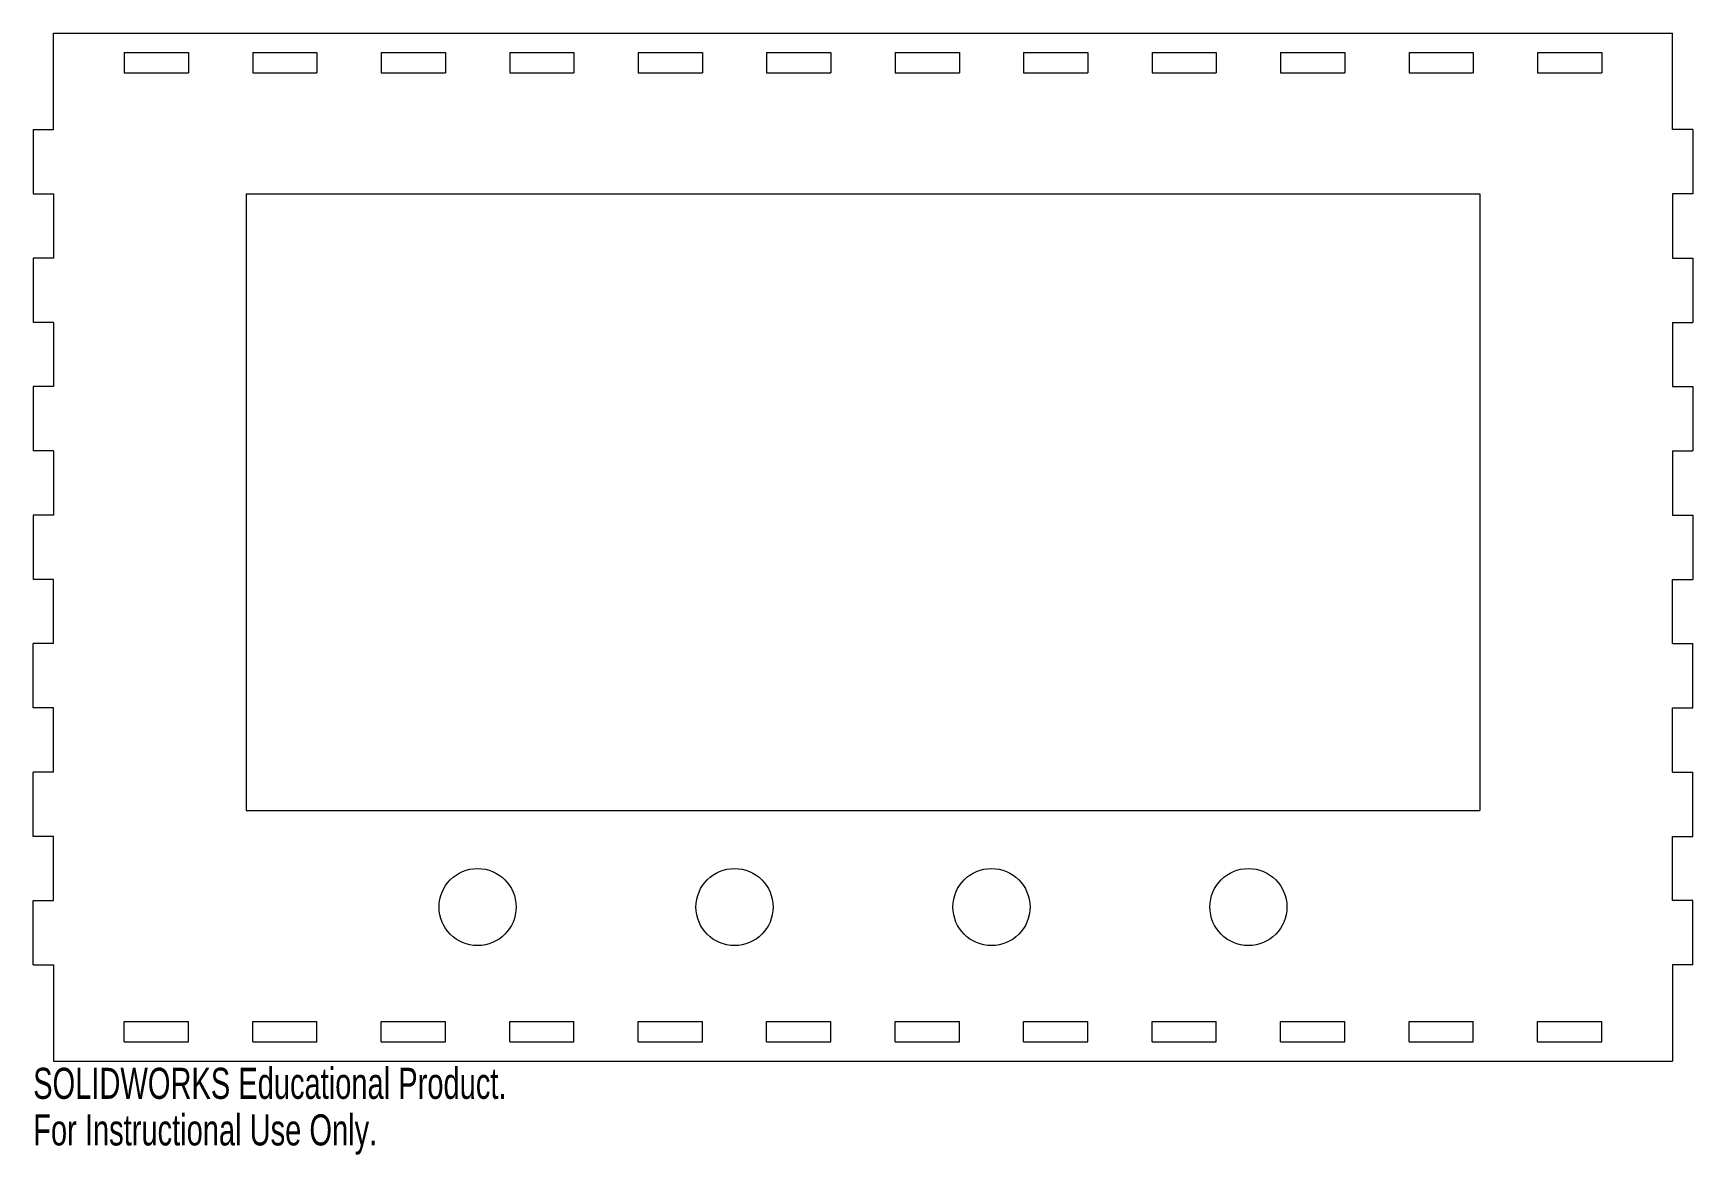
# Model space of a CAD drawing. Header units: millimetres. Extents: x -3 to 255, y -15 to 160.
import ezdxf

# ---------------------------------------------------------------- set-up
doc = ezdxf.new("R2010")
doc.units = ezdxf.units.MM
doc.styles.add('SLDTEXTSTYLE0', font='TXT', dxfattribs={"width": 0.7})

msp = doc.modelspace()

# ---------------------------------------------------------------- linework, layer by layer
at = {"color": 7, "linetype": 'Continuous', "lineweight": 15}
for p, q in [((0, 145), (0, 160)), ((0, 160), (252, 160)), ((252, 145), (252, 160)), ((11, 157), (11, 153.825)), ((11, 157), (21, 157)), ((21, 157), (21, 153.825)), ((31, 157), (31, 153.825)), ((31, 157), (41, 157)), ((41, 157), (41, 153.825)), ((51, 157), (51, 153.825)), ((51, 157), (61, 157)), ((61, 157), (61, 153.825)), ((71, 157), (71, 153.825)), ((71, 157), (81, 157)), ((81, 157), (81, 153.825)), ((91, 157), (91, 153.825)), ((91, 157), (101, 157)), ((101, 157), (101, 153.825)), ((111, 157), (111, 153.825)), ((111, 157), (121, 157)), ((121, 157), (121, 153.825)), ((131, 157), (131, 153.825)), ((131, 157), (141, 157)), ((141, 157), (141, 153.825)), ((151, 157), (151, 153.825)), ((151, 157), (161, 157)), ((161, 157), (161, 153.825)), ((171, 157), (171, 153.825)), ((171, 157), (181, 157)), ((181, 157), (181, 153.825)), ((191, 157), (191, 153.825)), ((191, 157), (201, 157)), ((201, 157), (201, 153.825)), ((211, 157), (211, 153.825)), ((211, 157), (221, 157)), ((221, 157), (221, 153.825)), ((231, 157), (231, 153.825)), ((231, 157), (241, 157)), ((241, 157), (241, 153.825)), ((11, 153.825), (21, 153.825)), ((31, 153.825), (41, 153.825)), ((51, 153.825), (61, 153.825)), ((71, 153.825), (81, 153.825)), ((91, 153.825), (101, 153.825)), ((111, 153.825), (121, 153.825)), ((131, 153.825), (141, 153.825)), ((151, 153.825), (161, 153.825)), ((171, 153.825), (181, 153.825)), ((191, 153.825), (201, 153.825)), ((211, 153.825), (221, 153.825)), ((231, 153.825), (241, 153.825)), ((-3.175, 145), (-3.175, 135)), ((-3.175, 145), (0, 145)), ((255.175, 145), (252, 145)), ((255.175, 145), (255.175, 135)), ((-3.175, 135), (0, 135)), ((0, 135), (0, 125)), ((30, 135), (30, 39)), ((30, 135), (222, 135)), ((222, 135), (222, 39)), ((255.175, 135), (252, 135)), ((252, 135), (252, 125)), ((-3.175, 125), (-3.175, 115)), ((0, 125), (-3.175, 125)), ((252, 125), (255.175, 125)), ((255.175, 125), (255.175, 115)), ((0, 115), (-3.175, 115)), ((0, 115), (0, 105)), ((252, 115), (255.175, 115)), ((252, 115), (252, 105)), ((-3.175, 105), (-3.175, 95)), ((0, 105), (-3.175, 105)), ((252, 105), (255.175, 105)), ((255.175, 105), (255.175, 95)), ((0, 95), (-3.175, 95)), ((0, 95), (0, 85)), ((252, 95), (255.175, 95)), ((252, 95), (252, 85)), ((-3.175, 85), (-3.175, 75)), ((0, 85), (-3.175, 85)), ((252, 85), (255.175, 85)), ((255.175, 85), (255.175, 75)), ((0, 75), (-3.175, 75)), ((0, 65), (0, 75)), ((252, 75), (255.175, 75)), ((252, 65), (252, 75)), ((-3.175, 55), (-3.175, 65)), ((0, 65), (-3.175, 65)), ((252, 65), (255.175, 65)), ((255.175, 55), (255.175, 65)), ((0, 55), (-3.175, 55)), ((0, 45), (0, 55)), ((252, 55), (255.175, 55)), ((252, 45), (252, 55)), ((-3.175, 35), (-3.175, 45)), ((0, 45), (-3.175, 45)), ((252, 45), (255.175, 45)), ((255.175, 35), (255.175, 45)), ((30, 39), (222, 39)), ((0, 35), (-3.175, 35)), ((0, 25), (0, 35)), ((252, 35), (255.175, 35)), ((252, 25), (252, 35)), ((-3.175, 15), (-3.175, 25)), ((-3.175, 25), (0, 25)), ((255.175, 25), (252, 25)), ((255.175, 15), (255.175, 25)), ((-3.175, 15), (0, 15)), ((0, 15), (0, 0)), ((255.175, 15), (252, 15)), ((252, 15), (252, 0)), ((11, 6.175), (21, 6.175)), ((11, 3), (11, 6.175)), ((21, 3), (21, 6.175)), ((31, 6.175), (41, 6.175)), ((31, 3), (31, 6.175)), ((41, 3), (41, 6.175)), ((51, 6.175), (61, 6.175)), ((51, 3), (51, 6.175)), ((61, 3), (61, 6.175)), ((71, 6.175), (81, 6.175)), ((71, 3), (71, 6.175)), ((81, 3), (81, 6.175)), ((91, 6.175), (101, 6.175)), ((91, 3), (91, 6.175)), ((101, 3), (101, 6.175)), ((111, 6.175), (121, 6.175)), ((111, 3), (111, 6.175)), ((121, 3), (121, 6.175)), ((131, 6.175), (141, 6.175)), ((131, 3), (131, 6.175)), ((141, 3), (141, 6.175)), ((151, 6.175), (161, 6.175)), ((151, 3), (151, 6.175)), ((161, 3), (161, 6.175)), ((171, 6.175), (181, 6.175)), ((171, 3), (171, 6.175)), ((181, 3), (181, 6.175)), ((191, 6.175), (201, 6.175)), ((191, 3), (191, 6.175)), ((201, 3), (201, 6.175)), ((211, 6.175), (221, 6.175)), ((211, 3), (211, 6.175)), ((221, 3), (221, 6.175)), ((231, 6.175), (241, 6.175)), ((231, 3), (231, 6.175)), ((241, 3), (241, 6.175)), ((11, 3), (21, 3)), ((31, 3), (41, 3)), ((51, 3), (61, 3)), ((71, 3), (81, 3)), ((91, 3), (101, 3)), ((111, 3), (121, 3)), ((131, 3), (141, 3)), ((151, 3), (161, 3)), ((171, 3), (181, 3)), ((191, 3), (201, 3)), ((211, 3), (221, 3)), ((231, 3), (241, 3)), ((0, 0), (252, 0))]:
    msp.add_line(p, q, dxfattribs=at)
for centre in [(66, 24), (106, 24), (146, 24), (186, 24)]:
    msp.add_circle(centre, 6, dxfattribs=at)

# ---------------------------------------------------------------- texts
at = {"color": 7, "linetype": 'Continuous', "char_height": 4.83362, "attachment_point": 1, "style": 'SLDTEXTSTYLE0'}
for s, insert in [('SOLIDWORKS Educational Product.', (-3.175, -1.02)), ('For Instructional Use Only.', (-3.175, -8.27))]:
    msp.add_mtext(s, dxfattribs=dict(at, insert=insert))

doc.saveas('drawing.dxf')
